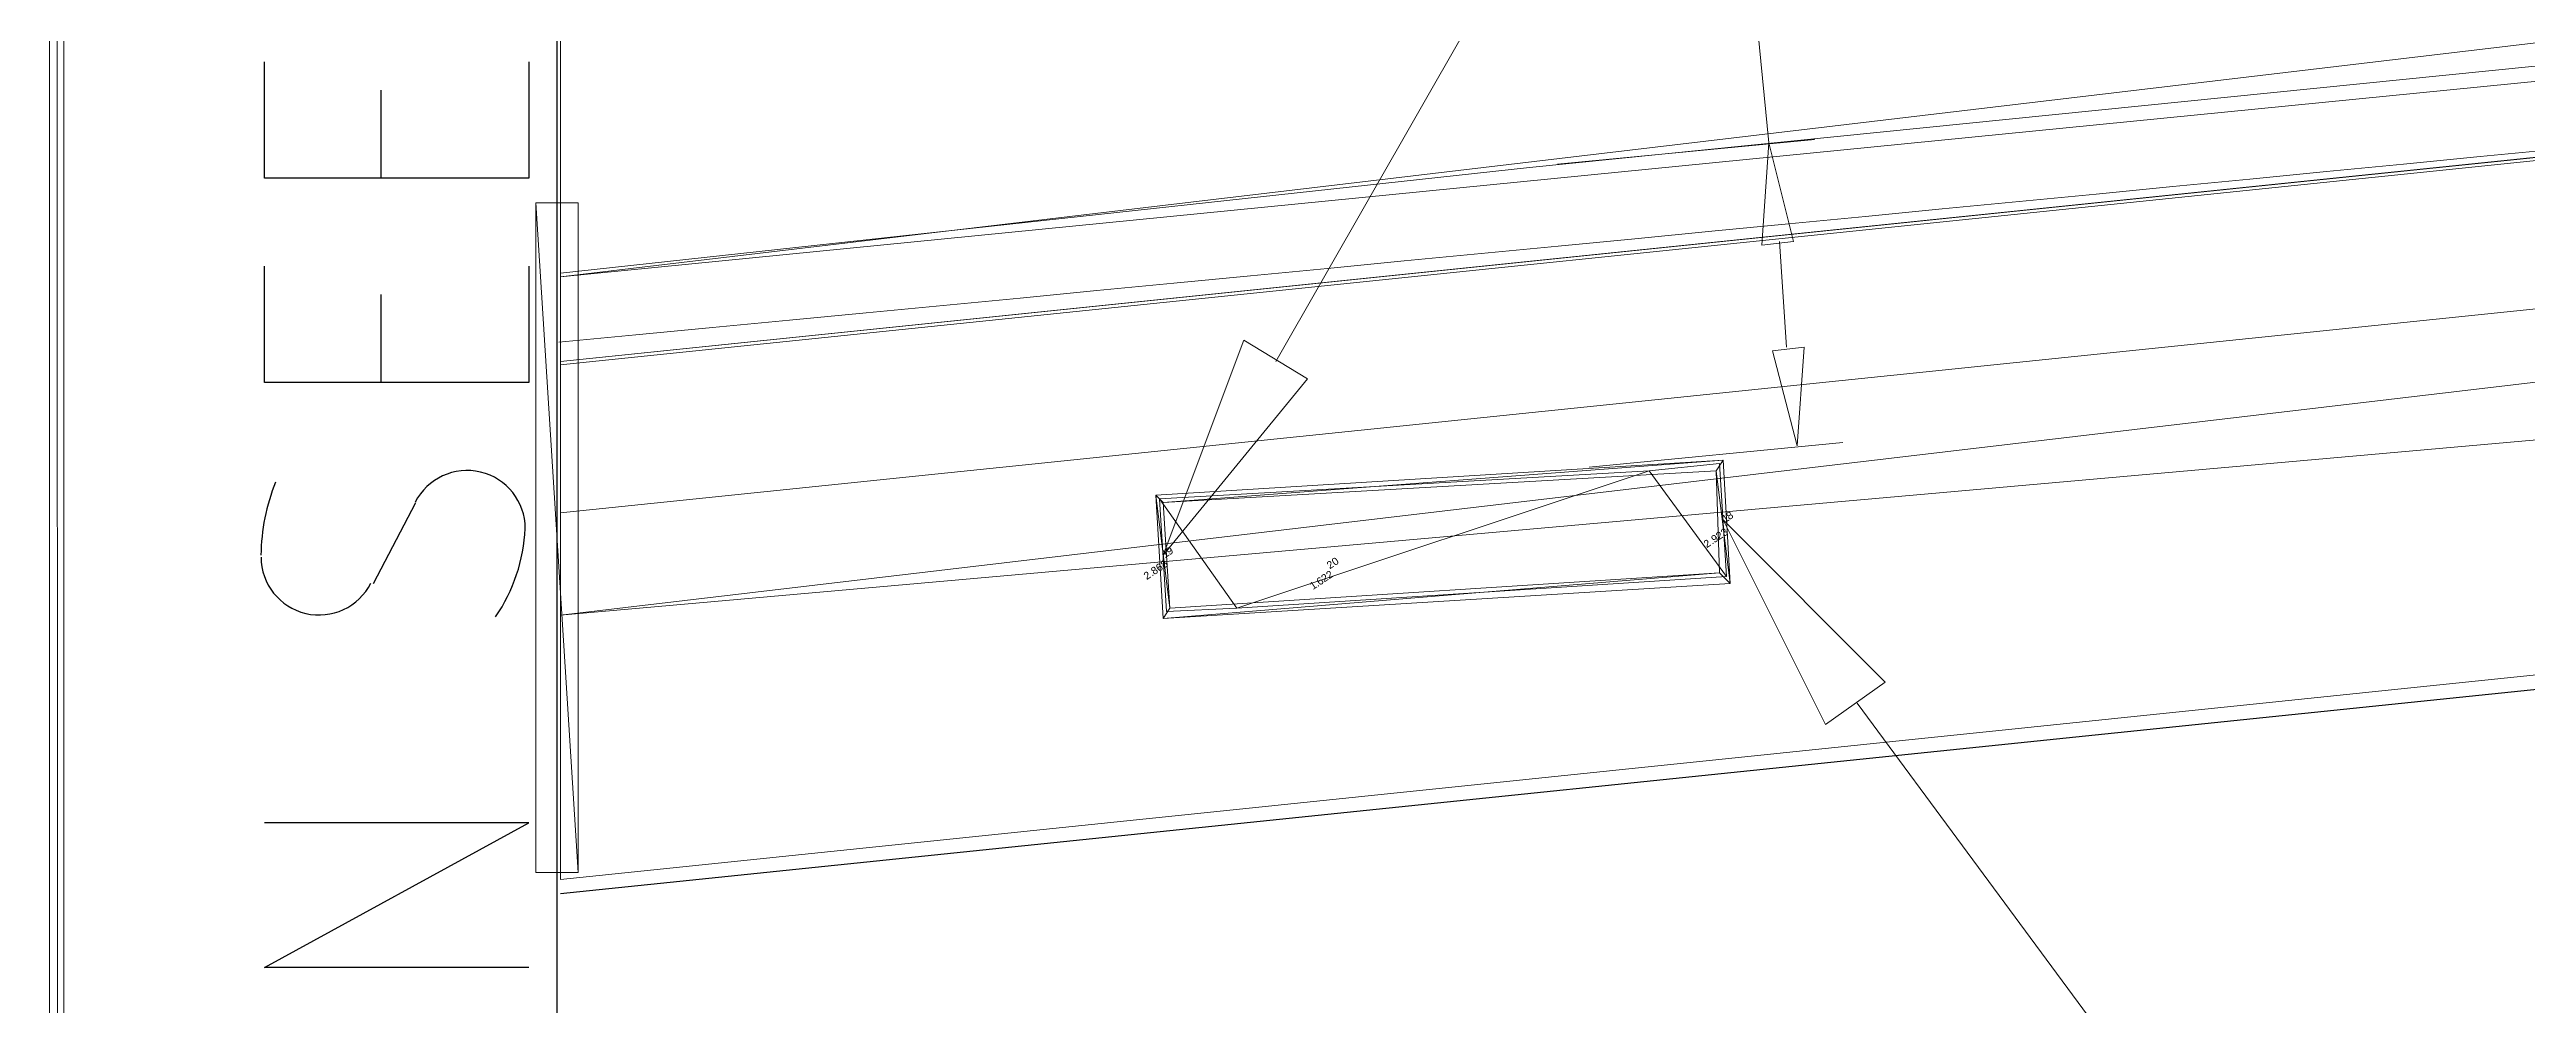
# Model space of a CAD drawing. Header units: inches. Extents: x -0.6 to 32.5, y 0.8 to 22.6.
# Drawn here: x 0.644 to 1.816, y 10.575 to 11.026 of the extents above; entities that cross this region are included whole.
import ezdxf

# ---------------------------------------------------------------- set-up
doc = ezdxf.new("R2010")
doc.units = ezdxf.units.IN
doc.header["$MEASUREMENT"] = 0
doc.layers.add('PDF_Geometry', color=7, linetype='Continuous', true_color=0xa5a5a5)
doc.layers.add('PDF_Text', color=7, linetype='Continuous')
doc.styles.add('PDF Arial', font='arial.ttf')

msp = doc.modelspace()

# ---------------------------------------------------------------- linework, layer by layer
at = {"layer": 'PDF_Geometry', "color": 7, "lineweight": 0}
for points in [[(0.6506, 22.5839), (0.6439, 22.5905), (0.6506, 0.7872), (0.6506, 22.5839)], [(0.6439, 22.5905), (0.6506, 0.7872), (0.6439, 0.7789), (0.6439, 22.5905)], [(27.7256, 9.3289), (27.7256, 15.9222), (0.8839, 15.9222), (0.8839, 9.3289), (27.7256, 9.3289)], [(1.4689, 10.9356), (1.4539, 10.9339), (1.4572, 10.9822), (1.4689, 10.9356)], [(1.2389, 10.8706), (1.1706, 10.7872), (1.2089, 10.8889), (1.2389, 10.8706)], [(1.4739, 10.8856), (1.4589, 10.8839), (1.4706, 10.8389), (1.4739, 10.8856)], [(1.1672, 10.8156), (1.1706, 10.8122), (1.4356, 10.8322), (1.1672, 10.8156)], [(1.1706, 10.8122), (1.4356, 10.8322), (1.4322, 10.8272), (1.1706, 10.8122)], [(1.4356, 10.8322), (1.4322, 10.8272), (1.4389, 10.7739), (1.4356, 10.8322)], [(1.4322, 10.8272), (1.4389, 10.7739), (1.4339, 10.7789), (1.4322, 10.8272)], [(1.1706, 10.7572), (1.1739, 10.7622), (1.1672, 10.8156), (1.1706, 10.7572)], [(1.1739, 10.7622), (1.1672, 10.8156), (1.1706, 10.8122), (1.1739, 10.7622)], [(1.4839, 10.7072), (1.4356, 10.8039), (1.5122, 10.7272), (1.4839, 10.7072)], [(1.4389, 10.7739), (1.4339, 10.7789), (1.1706, 10.7572), (1.4389, 10.7739)], [(1.4339, 10.7789), (1.1706, 10.7572), (1.1739, 10.7622), (1.4339, 10.7789)]]:
    msp.add_lwpolyline(points, dxfattribs=at)
at = {"layer": 'PDF_Geometry', "color": 7, "lineweight": 25}
msp.add_lwpolyline([(27.7256, 1.0256), (27.7256, 22.3439), (0.8839, 22.3439), (0.8839, 1.0256), (27.7256, 1.0256)], dxfattribs=at)
at = {"layer": 'PDF_Geometry', "color": 254, "lineweight": 0, "true_color": 0xdcdcdc}
for points in [[(0.8856, 11.0572), (10.1322, 12.0139), (0.8856, 10.9189), (0.8856, 11.0572)], [(10.1322, 12.0139), (0.8856, 10.9189), (10.2506, 11.8456), (10.1322, 12.0139)], [(0.8856, 10.9189), (10.2506, 11.8456), (0.8856, 10.8772), (0.8856, 10.9189)]]:
    msp.add_lwpolyline(points, dxfattribs=at)
at = {"layer": 'PDF_Geometry', "color": 9, "lineweight": 5, "true_color": 0xbababa}
msp.add_lwpolyline([(0.8856, 10.9206), (1.3439, 10.9706), (1.9722, 11.0339), (2.5539, 11.0939), (3.1822, 11.1622), (3.7789, 11.2206), (4.5739, 11.2989), (5.2156, 11.3706), (5.7956, 11.4322), (6.4056, 11.4922), (6.9389, 11.5439), (7.5772, 11.6122), (8.1806, 11.6739), (8.8306, 11.7489), (9.3539, 11.7989), (9.8856, 11.8539), (10.2272, 11.8922)], dxfattribs=at)
at = {"layer": 'PDF_Geometry', "color": 7, "lineweight": 13}
msp.add_lwpolyline([(0.8856, 10.8072), (11.3589, 11.8889)], dxfattribs=at)
at = {"layer": 'PDF_Geometry', "lineweight": 0}
msp.add_lwpolyline([(0.8856, 10.8789), (10.2506, 11.8456)], dxfattribs=at)
at = {"layer": 'PDF_Geometry', "color": 2, "lineweight": 0}
for points in [[(10.2506, 11.8456), (0.8856, 10.8789)], [(0.8856, 10.8789), (9.0922, 11.7272), (0.8856, 10.7589), (0.8856, 10.8789)], [(9.0922, 11.7272), (0.8856, 10.7589), (9.2556, 11.5006), (9.0922, 11.7272)], [(0.8856, 10.7589), (9.2556, 11.5006), (0.8856, 10.6339), (0.8856, 10.7589)], [(0.8856, 10.6339), (9.2556, 11.5006)]]:
    msp.add_lwpolyline(points, dxfattribs=at)
at = {"layer": 'PDF_Geometry', "color": 7, "lineweight": 9}
for points in [[(1.2239, 10.8789), (1.7406, 11.7822), (1.8472, 11.7922)], [(1.4572, 10.9822), (1.4289, 11.2706)], [(1.3572, 10.9722), (1.4789, 10.9839)], [(1.4656, 10.8856), (1.4622, 10.9356)], [(1.3722, 10.8289), (1.4922, 10.8406)], [(1.4989, 10.7172), (1.9789, 10.0672), (2.0856, 10.0772)]]:
    msp.add_lwpolyline(points, dxfattribs=at)
at = {"layer": 'PDF_Geometry', "color": 7, "lineweight": 30}
msp.add_lwpolyline([(0.8856, 10.6272), (9.2372, 11.4906)], dxfattribs=at)
at = {"layer": 'PDF_Geometry', "color": 160, "lineweight": 25}
for points in [[(0.8706, 11.0206), (0.8706, 10.9656), (0.7456, 10.9656), (0.7456, 11.0206)], [(0.8006, 11.0072), (0.8006, 10.9656)], [(0.8706, 10.9239), (0.8706, 10.8689), (0.7456, 10.8689), (0.7456, 10.9239)], [(0.8006, 10.9106), (0.8006, 10.8689)], [(0.7972, 10.7739), (0.8172, 10.8122)], [(0.8706, 10.5922), (0.7456, 10.5922), (0.8706, 10.6606), (0.7456, 10.6606)]]:
    msp.add_lwpolyline(points, dxfattribs=at)
at = {"layer": 'PDF_Geometry', "color": 7, "lineweight": 5}
msp.add_lwpolyline([(1.3439, 10.9706), (1.3439, 10.9706)], dxfattribs=at)
at = {"layer": 'PDF_Geometry', "color": 5, "lineweight": 0}
for points in [[(0.8939, 10.9539), (0.8739, 10.9539), (0.8939, 10.6372), (0.8939, 10.9539)], [(0.8739, 10.9539), (0.8939, 10.6372), (0.8739, 10.6372), (0.8739, 10.9539)]]:
    msp.add_lwpolyline(points, dxfattribs=at)
at = {"layer": 'PDF_Geometry', "color": 6, "lineweight": 0}
for points in [[(1.4005, 10.8272), (1.1689, 10.8139), (1.2055, 10.7622), (1.4005, 10.8272)], [(1.4005, 10.8272), (1.4372, 10.7772), (1.2055, 10.7622), (1.4005, 10.8272)], [(1.4339, 10.8306), (1.4372, 10.7772), (1.4006, 10.8272), (1.4339, 10.8306)], [(1.1689, 10.8139), (1.2055, 10.7622), (1.1722, 10.7606), (1.1689, 10.8139)], [(1.4356, 10.8039), (1.4356, 10.8039)], [(1.1706, 10.7872), (1.1706, 10.7872)], [(1.2489, 10.7822), (1.2489, 10.7822)]]:
    msp.add_lwpolyline(points, dxfattribs=at)
at = {"layer": 'PDF_Geometry', "color": 9, "lineweight": 5, "true_color": 0xbababa}
msp.add_arc((-56.4537, 609.11), 600.9637, 275.4749717, 276.366444, dxfattribs=at)
at = {"layer": 'PDF_Geometry', "color": 160, "lineweight": 25}
for centre, radius, start, end in [((0.8383, 10.7863), 0.0944, 157.921, 179.4562), ((0.7896, 10.8031), 0.0793, 325.4522, 357.6694)]:
    msp.add_arc(centre, radius, start, end, dxfattribs=at)
for centre, major_axis, ratio, start_param, end_param in [((0.8414, 10.7998), (0.0274, -0.0025), 0.998422, 0.092091, 2.763117), ((0.7714, 10.7864), (0.0274, 0.0021), 0.998794, 3.068431, 5.738592)]:
    msp.add_ellipse(centre, major_axis=major_axis, ratio=ratio, start_param=start_param, end_param=end_param, dxfattribs=at)

# ---------------------------------------------------------------- texts
at = {"layer": 'PDF_Text', "char_height": 0.003562, "attachment_point": 7, "rotation": 33.6989, "style": 'PDF Arial'}
for s, insert in [('\\W1.000949;1', (1.4365, 10.8024)), ('\\W1.001422;8', (1.4385, 10.8037)), ('\\W1.000870;9', (1.1736, 10.787)), ('\\W1.000949;1', (1.1715, 10.7857)), ('\\W1.001005;2', (1.2495, 10.7805)), ('\\W1.001712;0', (1.2519, 10.782))]:
    msp.add_mtext(s, dxfattribs=dict(at, insert=insert))
at = {"layer": 'PDF_Text', "color": 3, "char_height": 0.003562, "attachment_point": 7, "rotation": 33.6989, "style": 'PDF Arial'}
for s, insert in [('\\W1.001005;2', (1.4278, 10.7905)), ('\\W1.000870;9', (1.4314, 10.7928)), ('\\W0.998831;.', (1.4304, 10.7922)), ('\\W1.001005;2', (1.4336, 10.7943)), ('\\W1.001289;3', (1.436, 10.7958)), ('\\W1.001005;2', (1.1629, 10.7754)), ('\\W1.001422;8', (1.1664, 10.7777)), ('\\W0.998941;6', (1.1687, 10.7792)), ('\\W1.001422;8', (1.171, 10.7808)), ('\\W1.001005;2', (1.2492, 10.7758)), ('\\W0.998831;.', (1.1654, 10.7771)), ('\\W1.000949;1', (1.2415, 10.7707)), ('\\W0.998941;6', (1.2447, 10.7727)), ('\\W0.998831;.', (1.2437, 10.7721)), ('\\W1.001005;2', (1.2469, 10.7743))]:
    msp.add_mtext(s, dxfattribs=dict(at, insert=insert))

doc.saveas('drawing.dxf')
